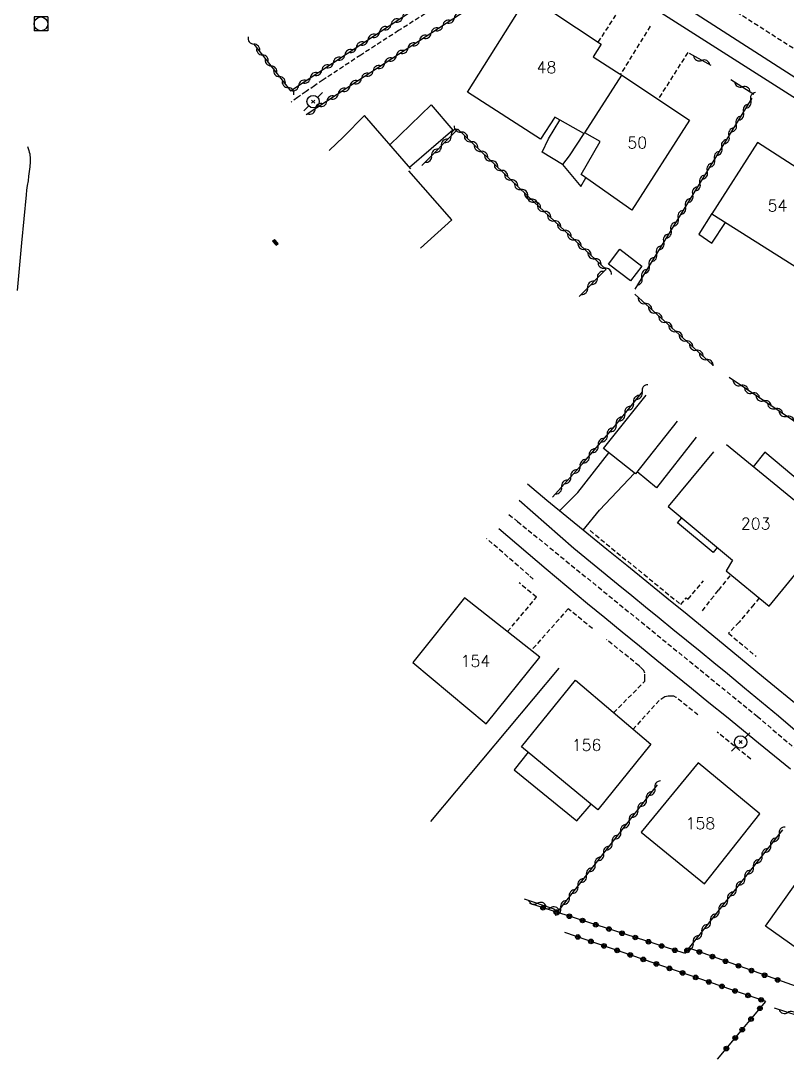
# Model space of a CAD drawing. Header units: millimetres. Extents: x 149998 to 151001, y 150999 to 152001.
# Drawn here: x 150409.9 to 150492.9, y 151667.9 to 151780.4 of the extents above; entities that cross this region are included whole.
import ezdxf
from ezdxf.enums import TextEntityAlignment as Align

# ---------------------------------------------------------------- set-up
doc = ezdxf.new("R2010")
doc.units = ezdxf.units.MM
doc.linetypes.add('DASHED', pattern=[0.75, 0.5, -0.25])
doc.layers.get('0').update_dxf_attribs({"linetype": 'CONTINUOUS'})
for name, color, linetype in [('W0001', 6, 'DASHED'), ('W0006', 2, 'CONTINUOUS'), ('W0008', 7, 'CONTINUOUS'), ('W0014', 7, 'CONTINUOUS'), ('W0017', 7, 'CONTINUOUS'), ('W0070', 7, 'DASHED'), ('W0101', 7, 'CONTINUOUS'), ('W0104', 1, 'CONTINUOUS'), ('W0112', 1, 'DASHED'), ('W0211', 2, 'CONTINUOUS'), ('W0310', 3, 'CONTINUOUS'), ('W0322', 7, 'CONTINUOUS'), ('W0323', 7, 'CONTINUOUS'), ('W0333', 7, 'CONTINUOUS'), ('W0401', 7, 'CONTINUOUS'), ('W0420', 7, 'CONTINUOUS'), ('W0473', 7, 'CONTINUOUS'), ('W0991', 7, 'CONTINUOUS'), ('W1102', 7, 'CONTINUOUS')]:
    doc.layers.add(name, color=color, linetype=linetype)
doc.styles.get("Standard").update_dxf_attribs({"font": 'romans.shx', "width": 0.85})

# ---------------------------------------------------------------- blocks, each defined once
blk = doc.blocks.new('T420')
for p, q in [((0.75, 0.75), (-0.75, 0.75)), ((-0.75, 0.75), (-0.75, -0.75)), ((0.75, 0.75), (0.75, -0.75)), ((0.75, -0.75), (-0.75, -0.75))]:
    blk.add_line(p, q)
blk.add_ellipse((0, 0), major_axis=(-0.53, 0.53), ratio=1, start_param=3.926991, end_param=10.210176)
blk = doc.blocks.new('T473')
for p, q in [((-0.166667, 0.166667), (0.166667, -0.166667)), ((-0.166667, -0.166667), (0.166667, 0.166667)), ((0.500001, 0.500001), (1.000002, 1.000002)), ((-1.000002, -1.000002), (-0.500001, -0.500001))]:
    blk.add_line(p, q)
blk.add_ellipse((0, 0), major_axis=(0.471405, 0.471405), ratio=1, start_param=5.4977871438, end_param=11.780972451)
blk = doc.blocks.new('T401')
for p, q in [((-0.3, 0.3), (0, 0.3)), ((-0.3, -0.25), (-0.3, 0.3)), ((-0.3, 0.15), (0, 0.15)), ((-0.3, 0), (0, 0)), ((0, 0.3), (0, -0.25)), ((-0.3, -0.15), (0, -0.15)), ((-0.3, -0.25), (-0.3, -0.3)), ((-0.3, -0.3), (0, -0.3)), ((0, -0.3), (0, -0.25))]:
    blk.add_line(p, q)
blk = doc.blocks.new('t310o')
at = {"color": 0, "linetype": 'Continuous'}
for centre, start, end in [((-0.5, 0.38), 216.8699, 323.1304), ((0.5, -0.37), 36.8699, 143.1303)]:
    blk.add_arc(centre, 0.625, start, end, dxfattribs=at)
blk = doc.blocks.new('t323o')
at = {"color": 0, "linetype": 'Continuous'}
for radius in [0.25, 0.15]:
    blk.add_circle((0, 0), radius, dxfattribs=at)
blk = doc.blocks.new('t322o')
at = {"color": 0, "linetype": 'Continuous'}
for radius in [0.25, 0.15]:
    blk.add_circle((0, 0), radius, dxfattribs=at)

msp = doc.modelspace()

# ---------------------------------------------------------------- linework, layer by layer
at = {"layer": 'W0001'}
for points in [[(150481.58, 151853.44), (150472.76, 151829.51), (150465.4, 151807.56), (150470.99, 151791.88), (150511.67, 151765.91), (150557, 151736.38), (150582.14, 151719.84)], [(150462.75, 151726.94), (150463.68, 151726.19), (150489.64, 151705.09), (150512.5, 151685.64), (150529.84, 151674.11), (150537.58, 151671)]]:
    msp.add_lwpolyline(points, dxfattribs=at)
at = {"layer": 'W0006'}
for points in [[(150473.74, 151787.1), (150474.45, 151784.39), (150494.71, 151771.47), (150504.23, 151765.2), (150507.15, 151765.7)], [(150464.76, 151730.26), (150466.87, 151728.5), (150469.02, 151726.73), (150471.19, 151724.96), (150473.36, 151723.2), (150475.53, 151721.44), (150477.7, 151719.68), (150479.87, 151717.92), (150482.04, 151716.15), (150486.19, 151712.75), (150490.34, 151709.34), (150494.49, 151705.93)]]:
    msp.add_lwpolyline(points, dxfattribs=at)
at = {"layer": 'W0008'}
for points in [[(150474.14, 151786.91), (150507.15, 151765.7)], [(150493.77, 151703.56), (150491.94, 151705.09), (150490.11, 151706.62), (150488.27, 151708.15), (150486.43, 151709.67), (150484.95, 151710.88), (150483.48, 151712.09), (150482, 151713.3), (150480.51, 151714.5), (150479.03, 151715.71), (150477.55, 151716.92), (150476.07, 151718.13), (150474.59, 151719.34), (150469.78, 151723.26), (150463.86, 151728.45), (150463.86, 151728.45)]]:
    msp.add_lwpolyline(points, dxfattribs=at)
at = {"layer": 'W0014'}
msp.add_lwpolyline([(150461.64, 151725.43), (150461.64, 151725.43), (150461.64, 151725.43), (150466.77, 151721.05), (150471.25, 151717.32), (150473.12, 151715.78), (150475, 151714.24), (150476.88, 151712.71), (150478.76, 151711.18), (150480.65, 151709.65), (150482.53, 151708.12), (150484.42, 151706.59), (150486.3, 151705.05), (150489.78, 151702.22), (150493.25, 151699.39)], dxfattribs=at)
at = {"layer": 'W0017'}
for points in [[(150468.26, 151727.39), (150470.23, 151729.34), (150473.58, 151733.64)], [(150470.8, 151725.26), (150472.56, 151727.42), (150476.35, 151731.43)]]:
    msp.add_lwpolyline(points, dxfattribs=at)
at = {"layer": 'W0070'}
msp.add_lwpolyline([(150466.09, 151788.99), (150464.33, 151787.9), (150462.57, 151786.81), (150460.81, 151785.7), (150459.05, 151784.6), (150454.92, 151781.98), (150450.8, 151779.36), (150446.69, 151776.71), (150442.61, 151774.02), (150441.69, 151773.39), (150440.77, 151772.76), (150439.85, 151772.12), (150439.15, 151771.62)], dxfattribs=at)
at = {"layer": 'W0101'}
for points in [[(150470.86, 151768.23), (150467.71, 151769.98), (150466.18, 151767.62), (150458.27, 151772.69), (150464.84, 151783.15), (150472.75, 151777.89)], [(150472.75, 151777.89), (150471.89, 151776.53), (150474.4, 151774.9), (150474.39, 151774.9), (150474.97, 151774.52)], [(150474.97, 151774.52), (150482.3, 151769.67), (150476.05, 151759.92), (150470.56, 151763.78), (150472.65, 151767.35), (150470.98, 151768.29)], [(150452.11, 151764.38), (150447.09, 151770.17), (150444.84, 151767.87), (150444.84, 151767.87), (150443.29, 151766.38)], [(150470.98, 151768.29), (150470.86, 151768.23)], [(150498.92, 151761.28), (150489.67, 151767.25), (150484.72, 151759.52), (150494.11, 151753.58)], [(150453.17, 151755.8), (150453.17, 151755.8), (150456.56, 151758.87), (150451.89, 151764.18)], [(150484.92, 151733.75), (150480.01, 151727.82), (150486.97, 151721.99), (150486.28, 151720.84), (150490.95, 151717.03), (150497.64, 151725.2), (150486.33, 151734.49)], [(150499.26, 151679.38), (150497.74, 151677.25), (150490.56, 151682.36), (150496.98, 151691.38), (150504.17, 151686.27)]]:
    msp.add_lwpolyline(points, dxfattribs=at)
for points in [[(150460.28, 151704.26), (150466.11, 151711.5), (150457.95, 151717.9), (150452.33, 151710.9)], [(150469.95, 151709), (150478.11, 151702.05), (150472.38, 151694.96), (150464.1, 151701.78)], [(150477.07, 151692.52), (150483.92, 151686.94), (150489.94, 151694.52), (150483.24, 151700.04)]]:
    msp.add_lwpolyline(points, close=True, dxfattribs=at)
at = {"layer": 'W0104'}
for points in [[(150449.84, 151766.99), (150449.86, 151767), (150454.33, 151771.32), (150456.66, 151768.57), (150451.98, 151764.53), (150451.96, 151764.56)], [(150468.56, 151764.86), (150466.34, 151766.21), (150467.04, 151767.63), (150468.26, 151769.68)], [(150470.86, 151768.23), (150469.28, 151765.79), (150468.56, 151764.86)], [(150468.56, 151764.86), (150470.53, 151762.47), (150471.08, 151763.41), (150471.08, 151763.41)], [(150484.74, 151759.55), (150484.74, 151759.55), (150483.33, 151757.33), (150484.72, 151756.35), (150486.2, 151758.59), (150486.2, 151758.59)], [(150480.99, 151737.04), (150476.46, 151731.34), (150473, 151734.1), (150477.6, 151739.89)], [(150483.02, 151735.34), (150478.72, 151729.82), (150476.64, 151731.57), (150476.65, 151731.58)], [(150497.16, 151725.6), (150497.14, 151725.59), (150498.33, 151727.1), (150490.46, 151733.7), (150489.21, 151732.12), (150489.21, 151732.12)], [(150485.32, 151723.37), (150484.89, 151722.83), (150481, 151726.05), (150481.47, 151726.6)], [(150464.82, 151701.19), (150464.82, 151701.19), (150463.3, 151699.29), (150470.1, 151693.76), (150471.64, 151695.57)]]:
    msp.add_lwpolyline(points, dxfattribs=at)
msp.add_lwpolyline([(150474.75, 151755.68), (150477.16, 151753.85), (150475.93, 151752.24), (150473.52, 151754.06), (150474.75, 151755.68)], close=True, dxfattribs=at)
at = {"layer": 'W0112'}
for points in [[(150472.43, 151778.11), (150474.91, 151781.94)], [(150478.06, 151779.83), (150474.82, 151774.62)], [(150482.12, 151776.98), (150478.9, 151771.92)], [(150471.54, 151725.2), (150481.36, 151717.21), (150481.96, 151717.93), (150482.17, 151717.79), (150483.82, 151719.76)], [(150465.39, 151719.94), (150464.91, 151720.38), (150460.31, 151724.35), (150460.31, 151724.35), (150460.31, 151724.35)], [(150483.72, 151716.51), (150484.67, 151717.76), (150485.47, 151718.76), (150486.8, 151720.41)], [(150462.6, 151714.26), (150465.74, 151717.99), (150463.85, 151719.55)], [(150489.87, 151717.91), (150489.27, 151717.18), (150487.68, 151715.27), (150486.54, 151714.08), (150489.51, 151711.58)], [(150471.8, 151714.58), (150469.17, 151716.73), (150465.18, 151712.23)], [(150474.09, 151705.47), (150477.48, 151708.89), (150477.48, 151709.15), (150477.48, 151709.74), (150477.37, 151710.06), (150476.97, 151710.44), (150476.85, 151710.54), (150473.33, 151713.4)], [(150483.23, 151705.23), (150480.86, 151707.13), (150480.61, 151707.25), (150480.53, 151707.27), (150480.01, 151707.28), (150479.64, 151707.19), (150479.03, 151706.8), (150476.19, 151703.68)], [(150488.95, 151700.45), (150485.32, 151703.36)]]:
    msp.add_lwpolyline(points, dxfattribs=at)
at = {"layer": 'W0211'}
msp.add_lwpolyline([(150410.6, 151766.81), (150410.64, 151766.71), (150410.68, 151766.6), (150410.71, 151766.5), (150410.74, 151766.39), (150410.79, 151766.21), (150410.83, 151766.03), (150410.86, 151765.84), (150410.87, 151765.66), (150410.87, 151765.14), (150410.84, 151764.62), (150410.79, 151764.11), (150410.72, 151763.6), (150410.65, 151763.09), (150410.57, 151762.58), (150410.5, 151762.07), (150410.44, 151761.56), (150409.95, 151756.39), (150409.48, 151751.21)], dxfattribs=at)
at = {"layer": 'W0310'}
for points in [[(150435.11, 151777.91), (150439.08, 151772.83), (150465.01, 151789.96)], [(150464.72, 151785.88), (150446.33, 151773.9), (150440.79, 151770.25)], [(150484.64, 151775.57), (150482.32, 151776.87)], [(150486.77, 151774.08), (150489.29, 151772.47)], [(150489.08, 151772.04), (150476.37, 151751.36)], [(150453.33, 151764.74), (150457.21, 151768.68), (150465.45, 151760.81)], [(150470.34, 151750.55), (150473.26, 151753.49), (150473.27, 151753.5), (150465.45, 151760.81), (150465.44, 151760.8)], [(150484.79, 151743.15), (150476.38, 151750.8)], [(150505.15, 151729.28), (150486.61, 151741.77)], [(150467.46, 151728.81), (150470.69, 151732.41), (150474.22, 151736.51), (150477.2, 151740.23)], [(150464.41, 151685.3), (150467.62, 151684.22), (150468.03, 151683.88), (150468.02, 151683.88), (150478.85, 151697.65)], [(150492.4, 151692.78), (150481.77, 151679.38)], [(150499.09, 151671), (150491.53, 151673.47)]]:
    msp.add_lwpolyline(points, dxfattribs=at)
at = {"layer": 'W0322'}
msp.add_lwpolyline([(150495.91, 151675.08), (150482.29, 151679.95), (150481.73, 151679.42), (150465.02, 151684.8)], dxfattribs=at)
at = {"layer": 'W0323'}
for points in [[(150487.9, 151671), (150490.57, 151674.2), (150468.79, 151681.67)], [(150485.35, 151667.94), (150487.9, 151671)]]:
    msp.add_lwpolyline(points, dxfattribs=at)
at = {"layer": 'W0333'}
msp.add_lwpolyline([(150454.29, 151693.7), (150468.19, 151710.31)], dxfattribs=at)
at = {"layer": 'W1102'}
msp.add_lwpolyline([(150470.98, 151768.29), (150474.97, 151774.52)], dxfattribs=at)

# ---------------------------------------------------------------- block references
at = {"layer": 'W0310'}
for p, rotation in [((150451.24, 151780.86), 33.44097257770803), ((150456.84, 151780.74), 213.0830958430332), ((150448.74, 151779.21), 33.44097257770803), ((150449.99, 151780.04), 33.44097257770803), ((150454.32, 151779.1), 213.0830958430332), ((150455.58, 151779.92), 213.0830958430332), ((150435.12, 151777.9), 308.0503902789578), ((150447.49, 151778.38), 33.44097257770803), ((150453.06, 151778.29), 213.0830958430332), ((150436.04, 151776.72), 308.0503902789578), ((150446.23, 151777.56), 33.44097257770803), ((150451.81, 151777.47), 213.0830958430332), ((150436.97, 151775.54), 308.0503902789578), ((150443.73, 151775.9), 33.44097257770803), ((150444.98, 151776.73), 33.44097257770803), ((150449.29, 151775.83), 213.0830958430332), ((150450.55, 151776.65), 213.0830958430332), ((150483.63, 151776.14), 150.7797955652187), ((150442.48, 151775.08), 33.44097257770803), ((150448.04, 151775.01), 213.0830958430332), ((150437.89, 151774.36), 308.0503902789578), ((150441.23, 151774.25), 33.44097257770803), ((150446.78, 151774.19), 213.0830958430332), ((150438.82, 151773.18), 308.0503902789578), ((150439.98, 151773.42), 33.44097257770803), ((150444.27, 151772.54), 213.4119051168493), ((150445.53, 151773.37), 213.4119051168493), ((150488.04, 151773.27), 327.4537805416668), ((150443.02, 151771.72), 213.4119051168493), ((150488.94, 151771.81), 238.4078105738866), ((150441.77, 151770.89), 213.4119051168493), ((150488.16, 151770.53), 238.4078105738866), ((150487.37, 151769.25), 238.4078105738866), ((150456.49, 151767.95), 45.35896387459695), ((150457.55, 151768.36), 316.3264329025245), ((150486.58, 151767.97), 238.4078105738866), ((150455.43, 151766.88), 45.35896387459695), ((150458.64, 151767.32), 316.3264329025245), ((150485.8, 151766.7), 238.4078105738866), ((150454.38, 151765.81), 45.35896387459695), ((150459.72, 151766.28), 316.3264329025245), ((150485.01, 151765.42), 238.4078105738866), ((150460.81, 151765.25), 316.3264329025245), ((150461.89, 151764.21), 316.3264329025245), ((150484.23, 151764.14), 238.4078105738866), ((150462.98, 151763.18), 316.3264329025245), ((150464.06, 151762.14), 316.3264329025245), ((150483.44, 151762.86), 238.4078105738866), ((150465.15, 151761.1), 316.3264329025245), ((150482.65, 151761.59), 238.4078105738866), ((150465.46, 151760.8), 136.8896018220728), ((150481.87, 151760.31), 238.4078105738866), ((150466.56, 151759.78), 136.8896018220728), ((150467.65, 151758.75), 136.8896018220728), ((150481.08, 151759.03), 238.4078105738866), ((150468.75, 151757.73), 136.8896018220728), ((150480.3, 151757.75), 238.4078105738866), ((150469.84, 151756.7), 136.8896018220728), ((150479.51, 151756.47), 238.4078105738866), ((150470.94, 151755.68), 136.8896018220728), ((150472.03, 151754.65), 136.8896018220728), ((150478.73, 151755.2), 238.4078105738866), ((150473.13, 151753.63), 136.8896018220728), ((150477.94, 151753.92), 238.4078105738866), ((150472.34, 151752.57), 45.20508031933618), ((150477.15, 151752.64), 238.4078105738866), ((150471.28, 151751.5), 45.20508031933618), ((150477.49, 151749.79), 137.6564592161709), ((150478.6, 151748.78), 137.6564592161709), ((150479.71, 151747.77), 137.6564592161709), ((150480.82, 151746.76), 137.6564592161709), ((150481.93, 151745.75), 137.6564592161709), ((150483.04, 151744.74), 137.6564592161709), ((150484.14, 151743.73), 137.6564592161709), ((150487.85, 151740.93), 146.042589186976), ((150477.19, 151740.22), 51.31520760420032), ((150489.1, 151740.09), 146.042589186976), ((150476.25, 151739.05), 51.31520760420032), ((150490.34, 151739.25), 146.042589186976), ((150475.31, 151737.87), 51.31520760420032), ((150491.59, 151738.41), 146.042589186976), ((150492.83, 151737.58), 146.042589186976), ((150474.37, 151736.7), 51.31520760420032), ((150473.4, 151735.56), 49.27012128614298), ((150472.42, 151734.42), 49.27012128614298), ((150471.45, 151733.29), 49.27012128614298), ((150470.46, 151732.16), 48.10874992149698), ((150469.46, 151731.04), 48.10874992149698), ((150468.46, 151729.92), 48.10874992149698), ((150478.57, 151697.3), 51.81467059133163), ((150477.64, 151696.12), 51.81467059133163), ((150476.72, 151694.94), 51.81467059133163), ((150475.79, 151693.76), 51.81467059133163), ((150474.86, 151692.58), 51.81467059133163), ((150492.03, 151692.31), 231.5772374021215), ((150473.93, 151691.4), 51.81467059133163), ((150473.01, 151690.22), 51.81467059133163), ((150491.1, 151691.13), 231.5772374021215), ((150472.08, 151689.04), 51.81467059133163), ((150490.16, 151689.96), 231.5772374021215), ((150471.15, 151687.87), 51.81467059133163), ((150489.23, 151688.78), 231.5772374021215), ((150470.22, 151686.69), 51.81467059133163), ((150488.3, 151687.61), 231.5772374021215), ((150487.37, 151686.43), 231.5772374021215), ((150465.83, 151684.82), 341.3234905753977), ((150469.3, 151685.51), 51.81467059133163), ((150486.43, 151685.25), 231.5772374021215), ((150467.25, 151684.34), 341.3234905753977), ((150468.37, 151684.33), 51.81467059133163), ((150485.5, 151684.08), 231.5772374021215), ((150484.57, 151682.9), 231.5772374021215), ((150483.64, 151681.73), 231.5772374021215), ((150482.71, 151680.55), 231.5772374021215), ((150492.96, 151673), 161.9085965054434)]:
    msp.add_blockref('t310o', p, dxfattribs=dict(at, rotation=rotation))
at = {"layer": 'W0322'}
for p, rotation in [((150466.44, 151684.34), 162.1430965354556), ((150467.87, 151683.88), 162.1430965354556), ((150469.3, 151683.42), 162.1430965354556), ((150470.73, 151682.96), 162.1430965354556), ((150472.15, 151682.5), 162.1430965354556), ((150473.58, 151682.04), 162.1430965354556), ((150475.01, 151681.58), 162.1430965354556), ((150476.44, 151681.12), 162.1430965354556), ((150477.87, 151680.66), 162.1430965354556), ((150479.29, 151680.2), 162.1430965354556), ((150480.72, 151679.74), 162.1430965354556), ((150482.05, 151679.72), 224.2137394837982), ((150483.38, 151679.56), 160.3003661747442), ((150484.79, 151679.06), 160.3003661747442), ((150486.21, 151678.55), 160.3003661747442), ((150487.62, 151678.05), 160.3003661747442), ((150489.03, 151677.54), 160.3003661747442), ((150490.44, 151677.03), 160.3003661747442), ((150491.86, 151676.53), 160.3003661747442)]:
    msp.add_blockref('t322o', p, dxfattribs=dict(at, rotation=rotation))
at = {"layer": 'W0323'}
for p, rotation in [((150470.21, 151681.18), 161.060506190182), ((150471.63, 151680.7), 161.060506190182), ((150473.05, 151680.21), 161.060506190182), ((150474.47, 151679.72), 161.060506190182), ((150475.89, 151679.24), 161.060506190182), ((150477.3, 151678.75), 161.060506190182), ((150478.72, 151678.26), 161.060506190182), ((150480.14, 151677.77), 161.060506190182), ((150481.56, 151677.29), 161.060506190182), ((150482.98, 151676.8), 161.060506190182), ((150484.4, 151676.31), 161.060506190182), ((150485.82, 151675.83), 161.060506190182), ((150487.24, 151675.34), 161.060506190182), ((150488.65, 151674.85), 161.060506190182), ((150490.07, 151674.37), 161.060506190182), ((150489.94, 151673.45), 50.19755507252851), ((150488.98, 151672.29), 50.19755507252851), ((150488.02, 151671.14), 50.19755507252851), ((150487.27, 151670.24), 50.19755507262906), ((150486.31, 151669.09), 50.19755507262906)]:
    msp.add_blockref('t323o', p, dxfattribs=dict(at, rotation=rotation))
at = {"layer": 'W0401', "rotation": 42.35019544015788}
msp.add_blockref('T401', (150437.56, 151756.53), dxfattribs=at)
at = {"layer": 'W0420'}
msp.add_blockref('T420', (150412.05, 151780.09), dxfattribs=at)
at = {"layer": 'W0473'}
for p in [(150441.54, 151771.67), (150487.85, 151702.3)]:
    msp.add_blockref('T473', p, dxfattribs=at)

# ---------------------------------------------------------------- texts
at = {"layer": 'W0991'}
for s, p in [('48', (150466.81, 151775.38)), ('50', (150476.65, 151767.22)), ('54', (150491.84, 151760.41)), ('203', (150489.48, 151725.95)), ('154', (150459.12, 151711.08)), ('156', (150471.16, 151701.98)), ('158', (150483.49, 151693.49))]:
    msp.add_text(s, height=1.25, dxfattribs=at).set_placement(p, align=Align.MIDDLE_CENTER)

doc.saveas('drawing.dxf')
